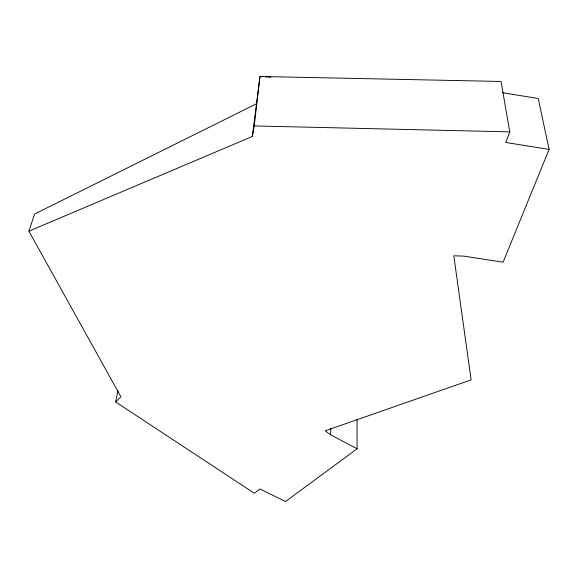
<?xml version="1.0" encoding="UTF-8"?>
<svg xmlns="http://www.w3.org/2000/svg" width="578" height="578" viewBox="0 0 578 578"><rect width="100%" height="100%" fill="white"/><g stroke="black" fill="none" stroke-linecap="round" stroke-linejoin="round"><path stroke-width="0.87" d="M117.977 390.569L115.6 401.92L254.306 493.236L259.905 488.959L285.539 501.523L357.088 448.774L330.659 434.815L330.797 428.551M115.6 401.92L120.91 396.797L28.9 231.171L252.355 136.459L259.977 76.477L501.039 81.462L509.774 131.871L505.837 142.484L549.1 149.413L503.084 262.181L463.542 256.097L453.802 255.794L471.121 379.862L325.183 430.848L330.659 434.815M252.355 136.459L254.183 125.932L259.977 76.477L263.568 76.715M28.9 231.171L34.629 214.019L256.184 103.924M254.183 125.932L509.774 131.871M265.367 76.831L270.757 77.192M502.715 92.733L538.226 98.506L549.1 149.413M357.081 419.209L357.088 448.774"/></g></svg>
